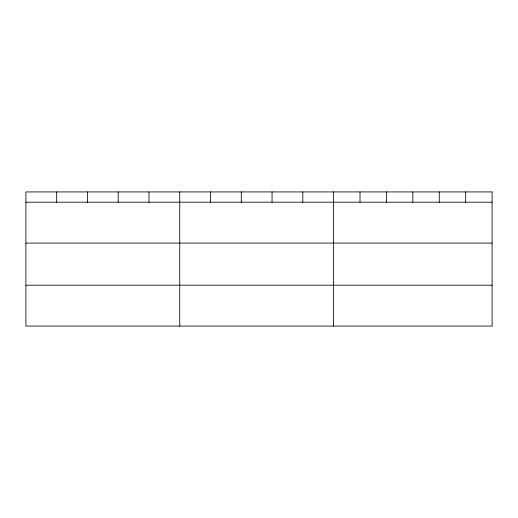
<?xml version="1.0" encoding="UTF-8"?>
<svg xmlns="http://www.w3.org/2000/svg" width="518" height="518" viewBox="0 0 518 518"><rect width="100%" height="100%" fill="white"/><g stroke="black" fill="none" stroke-linecap="round" stroke-linejoin="round"><path stroke-width="0.78" d="M25.9 202.201L492.1 202.201M25.9 243.084L492.1 243.084M25.9 285.198L492.1 285.198M465.682 191.925L465.682 202.201M439.264 191.925L439.264 202.201M412.846 191.925L412.846 202.201M386.428 191.925L386.428 202.201M360.01 191.925L360.01 202.201M333.592 191.925L333.592 326.075M302.823 191.925L302.823 202.201M272.054 191.925L272.054 202.201M241.284 191.925L241.284 202.201M210.515 191.925L210.515 202.201M179.746 191.925L179.746 326.075M148.977 191.925L148.977 202.201M118.208 191.925L118.208 202.201M87.438 191.925L87.438 202.201M56.669 191.925L56.669 202.201M492.1 191.925L25.9 191.925L25.9 326.075L492.1 326.075L492.1 191.925"/></g></svg>
